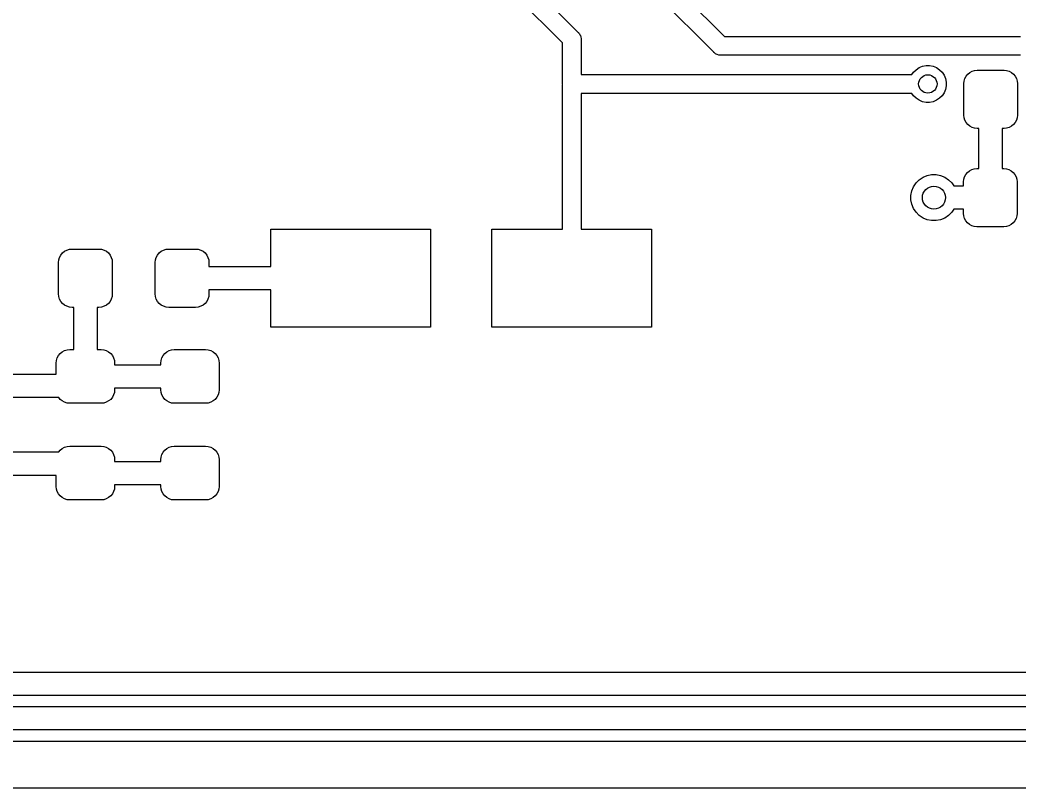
# Model space of a CAD drawing. Extents: x -66 to 211, y -177 to 13.
# Drawn here: x 74.74 to 91.02, y -130.33 to -117.81 of the extents above; entities that cross this region are included whole.
import ezdxf

# ---------------------------------------------------------------- set-up
doc = ezdxf.new("R2010")
doc.units = 0
doc.layers.add('BLACK', color=7, linetype='CONTINUOUS')

msp = doc.modelspace()

# ---------------------------------------------------------------- linework, layer by layer
at = {"layer": 'BLACK', "linetype": 'CONTINUOUS'}
for p, q in [((83.8293, -115.688), (86.2225, -118.081)), ((86.0463, -118.336), (83.5744, -115.864)), ((82.0293, -116.203), (83.8353, -118.009)), ((83.5804, -118.185), (81.7744, -116.379)), ((83.8353, -118.009), (83.8411, -118.014)), ((83.8411, -118.014), (83.8458, -118.019)), ((83.8458, -118.019), (83.8458, -118.019)), ((83.8458, -118.019), (83.8601, -118.037)), ((83.8601, -118.037), (83.8676, -118.051)), ((83.8676, -118.051), (83.8743, -118.063)), ((83.8743, -118.063), (83.883, -118.092)), ((83.883, -118.092), (83.8852, -118.114)), ((83.8852, -118.114), (83.8852, -118.114)), ((83.8852, -118.114), (83.8859, -118.122)), ((83.8859, -118.122), (83.8852, -118.129)), ((83.8852, -118.129), (83.8852, -118.702)), ((86.2225, -118.081), (91.0458, -118.081)), ((83.5804, -118.849), (83.5804, -118.185)), ((86.0511, -118.342), (86.0463, -118.336)), ((86.0569, -118.347), (86.0511, -118.342)), ((86.0743, -118.361), (86.0569, -118.347)), ((86.0569, -118.347), (86.0569, -118.347)), ((86.0865, -118.368), (86.0743, -118.361)), ((86.1007, -118.375), (86.0865, -118.368)), ((86.1295, -118.384), (86.1007, -118.375)), ((86.1519, -118.386), (86.1295, -118.384)), ((86.1593, -118.387), (86.1519, -118.386)), ((86.1519, -118.386), (86.1519, -118.386)), ((86.1668, -118.386), (86.1593, -118.387)), ((91.0458, -118.386), (86.1668, -118.386)), ((89.302, -118.663), (89.3438, -118.621)), ((89.3438, -118.621), (89.3929, -118.588)), ((89.3929, -118.588), (89.4475, -118.566)), ((89.4475, -118.566), (89.5055, -118.554)), ((89.5055, -118.554), (89.5645, -118.554)), ((89.5645, -118.554), (89.6225, -118.566)), ((89.6225, -118.566), (89.6771, -118.588)), ((89.6771, -118.588), (89.7262, -118.621)), ((89.7262, -118.621), (89.768, -118.663)), ((90.2171, -118.666), (90.255, -118.646)), ((90.255, -118.646), (90.296, -118.634)), ((90.296, -118.634), (90.3387, -118.63)), ((90.3387, -118.63), (90.7762, -118.63)), ((90.7762, -118.63), (90.8189, -118.634)), ((90.8189, -118.634), (90.8599, -118.646)), ((90.8599, -118.646), (90.8977, -118.666)), ((83.8852, -118.702), (89.276, -118.702)), ((89.276, -118.702), (89.302, -118.663)), ((89.768, -118.663), (89.8009, -118.712)), ((89.8009, -118.712), (89.8235, -118.767)), ((89.8235, -118.767), (89.835, -118.825)), ((90.1199, -118.848), (90.1241, -118.806)), ((90.1241, -118.806), (90.1366, -118.765)), ((90.1366, -118.765), (90.1568, -118.727)), ((90.1568, -118.727), (90.184, -118.694)), ((90.184, -118.694), (90.2171, -118.666)), ((90.8977, -118.666), (90.9309, -118.694)), ((90.9309, -118.694), (90.9581, -118.727)), ((90.9581, -118.727), (90.9783, -118.765)), ((90.9783, -118.765), (90.9907, -118.806)), ((90.9907, -118.806), (90.9949, -118.848)), ((83.5796, -118.857), (83.5804, -118.849)), ((83.5804, -118.864), (83.5796, -118.857)), ((83.5804, -118.849), (83.5804, -118.849)), ((83.5804, -118.849), (83.5804, -118.849)), ((83.5804, -121.219), (83.5804, -118.864)), ((89.8235, -118.942), (89.8009, -118.996)), ((89.835, -118.884), (89.8235, -118.942)), ((89.835, -118.825), (89.835, -118.884)), ((90.1199, -119.361), (90.1199, -118.848)), ((90.9949, -118.848), (90.9949, -119.361)), ((89.276, -119.007), (83.8852, -119.007)), ((83.8852, -119.007), (83.8852, -121.219)), ((89.302, -119.045), (89.276, -119.007)), ((89.3438, -119.087), (89.302, -119.045)), ((89.3929, -119.12), (89.3438, -119.087)), ((89.4475, -119.143), (89.3929, -119.12)), ((89.6771, -119.12), (89.6225, -119.143)), ((89.7262, -119.087), (89.6771, -119.12)), ((89.768, -119.045), (89.7262, -119.087)), ((89.8009, -118.996), (89.768, -119.045)), ((89.5055, -119.154), (89.4475, -119.143)), ((89.5645, -119.154), (89.5055, -119.154)), ((89.6225, -119.143), (89.5645, -119.154)), ((90.1241, -119.403), (90.1199, -119.361)), ((90.1366, -119.445), (90.1241, -119.403)), ((90.1568, -119.482), (90.1366, -119.445)), ((90.9783, -119.445), (90.9581, -119.482)), ((90.9907, -119.403), (90.9783, -119.445)), ((90.9949, -119.361), (90.9907, -119.403)), ((90.184, -119.516), (90.1568, -119.482)), ((90.2171, -119.543), (90.184, -119.516)), ((90.255, -119.563), (90.2171, -119.543)), ((90.296, -119.575), (90.255, -119.563)), ((90.3387, -119.58), (90.296, -119.575)), ((90.3669, -119.58), (90.3387, -119.58)), ((90.3669, -120.231), (90.3669, -119.58)), ((90.7762, -119.58), (90.7479, -119.58)), ((90.7479, -119.58), (90.7479, -120.231)), ((90.8189, -119.575), (90.7762, -119.58)), ((90.8599, -119.563), (90.8189, -119.575)), ((90.8977, -119.543), (90.8599, -119.563)), ((90.9309, -119.516), (90.8977, -119.543)), ((90.9581, -119.482), (90.9309, -119.516)), ((90.18, -120.295), (90.2132, -120.268)), ((90.2132, -120.268), (90.251, -120.248)), ((90.251, -120.248), (90.292, -120.235)), ((90.292, -120.235), (90.3347, -120.231)), ((90.3347, -120.231), (90.3669, -120.231)), ((90.7479, -120.231), (90.7722, -120.231)), ((90.7722, -120.231), (90.8149, -120.235)), ((90.8149, -120.235), (90.8559, -120.248)), ((90.8559, -120.248), (90.8937, -120.268)), ((90.8937, -120.268), (90.9269, -120.295)), ((89.3428, -120.467), (89.395, -120.415)), ((89.395, -120.415), (89.4564, -120.374)), ((89.4564, -120.374), (89.5247, -120.345)), ((89.5247, -120.345), (89.5971, -120.331)), ((89.5971, -120.331), (89.671, -120.331)), ((89.671, -120.331), (89.7434, -120.345)), ((89.7434, -120.345), (89.8117, -120.374)), ((89.8117, -120.374), (89.8731, -120.415)), ((89.8731, -120.415), (89.9253, -120.467)), ((90.1159, -120.45), (90.1201, -120.407)), ((90.1201, -120.407), (90.1326, -120.366)), ((90.1326, -120.366), (90.1528, -120.328)), ((90.1528, -120.328), (90.18, -120.295)), ((90.9269, -120.295), (90.9541, -120.328)), ((90.9541, -120.328), (90.9743, -120.366)), ((90.9743, -120.366), (90.9867, -120.407)), ((90.9867, -120.407), (90.9909, -120.45)), ((89.2591, -120.669), (89.2735, -120.596)), ((89.2735, -120.596), (89.3017, -120.528)), ((89.3017, -120.528), (89.3428, -120.467)), ((89.9253, -120.467), (89.9578, -120.515)), ((89.9578, -120.515), (90.1159, -120.515)), ((90.1159, -120.515), (90.1159, -120.45)), ((90.9909, -120.45), (90.9909, -120.962)), ((89.2591, -120.743), (89.2591, -120.669)), ((89.2735, -120.815), (89.2591, -120.743)), ((89.3017, -120.884), (89.2735, -120.815)), ((89.3428, -120.945), (89.3017, -120.884)), ((89.9578, -120.896), (89.9253, -120.945)), ((90.1159, -120.896), (89.9578, -120.896)), ((90.1159, -120.962), (90.1159, -120.896)), ((89.395, -120.997), (89.3428, -120.945)), ((89.4564, -121.038), (89.395, -120.997)), ((89.5247, -121.066), (89.4564, -121.038)), ((89.5971, -121.081), (89.5247, -121.066)), ((89.671, -121.081), (89.5971, -121.081)), ((89.7434, -121.066), (89.671, -121.081)), ((89.8117, -121.038), (89.7434, -121.066)), ((89.8731, -120.997), (89.8117, -121.038)), ((89.9253, -120.945), (89.8731, -120.997)), ((90.1201, -121.005), (90.1159, -120.962)), ((90.1326, -121.046), (90.1201, -121.005)), ((90.1528, -121.084), (90.1326, -121.046)), ((90.18, -121.117), (90.1528, -121.084)), ((90.9541, -121.084), (90.9269, -121.117)), ((90.9743, -121.046), (90.9541, -121.084)), ((90.9867, -121.005), (90.9743, -121.046)), ((90.9909, -120.962), (90.9867, -121.005)), ((78.8328, -121.829), (78.8328, -121.219)), ((78.8328, -121.219), (81.4328, -121.219)), ((81.4328, -121.219), (81.4328, -122.819)), ((82.4328, -122.819), (82.4328, -121.219)), ((82.4328, -121.219), (83.5804, -121.219)), ((83.8852, -121.219), (85.0328, -121.219)), ((85.0328, -121.219), (85.0328, -122.819)), ((90.2132, -121.144), (90.18, -121.117)), ((90.251, -121.164), (90.2132, -121.144)), ((90.292, -121.177), (90.251, -121.164)), ((90.3347, -121.181), (90.292, -121.177)), ((90.7722, -121.181), (90.3347, -121.181)), ((90.8149, -121.177), (90.7722, -121.181)), ((90.8559, -121.164), (90.8149, -121.177)), ((90.8937, -121.144), (90.8559, -121.164)), ((90.9269, -121.117), (90.8937, -121.144)), ((75.471, -121.581), (75.5088, -121.561)), ((75.5088, -121.561), (75.5499, -121.548)), ((75.5499, -121.548), (75.5925, -121.544)), ((75.5925, -121.544), (76.03, -121.544)), ((76.03, -121.544), (76.0727, -121.548)), ((76.0727, -121.548), (76.1137, -121.561)), ((76.1137, -121.561), (76.1516, -121.581)), ((77.046, -121.581), (77.0838, -121.561)), ((77.0838, -121.561), (77.1249, -121.548)), ((77.1249, -121.548), (77.1675, -121.544)), ((77.1675, -121.544), (77.605, -121.544)), ((77.605, -121.544), (77.6477, -121.548)), ((77.6477, -121.548), (77.6887, -121.561)), ((77.6887, -121.561), (77.7266, -121.581)), ((75.3738, -121.763), (75.378, -121.72)), ((75.378, -121.72), (75.3904, -121.679)), ((75.3904, -121.679), (75.4106, -121.641)), ((75.4106, -121.641), (75.4378, -121.608)), ((75.4378, -121.608), (75.471, -121.581)), ((76.1516, -121.581), (76.1847, -121.608)), ((76.1847, -121.608), (76.2119, -121.641)), ((76.2119, -121.641), (76.2321, -121.679)), ((76.2321, -121.679), (76.2446, -121.72)), ((76.2446, -121.72), (76.2488, -121.763)), ((76.9488, -121.763), (76.953, -121.72)), ((76.953, -121.72), (76.9654, -121.679)), ((76.9654, -121.679), (76.9856, -121.641)), ((76.9856, -121.641), (77.0129, -121.608)), ((77.0129, -121.608), (77.046, -121.581)), ((77.7266, -121.581), (77.7597, -121.608)), ((77.7597, -121.608), (77.7869, -121.641)), ((77.7869, -121.641), (77.8071, -121.679)), ((77.8071, -121.679), (77.8196, -121.72)), ((77.8196, -121.72), (77.8238, -121.763)), ((75.3738, -122.275), (75.3738, -121.763)), ((76.2488, -121.763), (76.2488, -122.275)), ((76.9488, -122.275), (76.9488, -121.763)), ((77.8238, -121.763), (77.8238, -121.829)), ((77.8238, -121.829), (78.8328, -121.829)), ((78.8328, -122.21), (77.8238, -122.21)), ((77.8238, -122.21), (77.8238, -122.275)), ((78.8328, -122.819), (78.8328, -122.21)), ((75.378, -122.318), (75.3738, -122.275)), ((75.3904, -122.359), (75.378, -122.318)), ((75.4106, -122.397), (75.3904, -122.359)), ((76.2321, -122.359), (76.2119, -122.397)), ((76.2446, -122.318), (76.2321, -122.359)), ((76.2488, -122.275), (76.2446, -122.318)), ((76.953, -122.318), (76.9488, -122.275)), ((76.9654, -122.359), (76.953, -122.318)), ((76.9856, -122.397), (76.9654, -122.359)), ((77.8071, -122.359), (77.7869, -122.397)), ((77.8196, -122.318), (77.8071, -122.359)), ((77.8238, -122.275), (77.8196, -122.318)), ((75.4378, -122.43), (75.4106, -122.397)), ((75.471, -122.457), (75.4378, -122.43)), ((75.5088, -122.477), (75.471, -122.457)), ((75.5499, -122.49), (75.5088, -122.477)), ((75.5925, -122.494), (75.5499, -122.49)), ((75.6208, -122.494), (75.5925, -122.494)), ((75.6208, -123.182), (75.6208, -122.494)), ((76.03, -122.494), (76.0018, -122.494)), ((76.0018, -122.494), (76.0018, -123.182)), ((76.0727, -122.49), (76.03, -122.494)), ((76.1137, -122.477), (76.0727, -122.49)), ((76.1516, -122.457), (76.1137, -122.477)), ((76.1847, -122.43), (76.1516, -122.457)), ((76.2119, -122.397), (76.1847, -122.43)), ((77.0129, -122.43), (76.9856, -122.397)), ((77.046, -122.457), (77.0129, -122.43)), ((77.0838, -122.477), (77.046, -122.457)), ((77.1249, -122.49), (77.0838, -122.477)), ((77.1675, -122.494), (77.1249, -122.49)), ((77.605, -122.494), (77.1675, -122.494)), ((77.6477, -122.49), (77.605, -122.494)), ((77.6887, -122.477), (77.6477, -122.49)), ((77.7266, -122.457), (77.6887, -122.477)), ((77.7597, -122.43), (77.7266, -122.457)), ((77.7869, -122.397), (77.7597, -122.43)), ((81.4328, -122.819), (78.8328, -122.819)), ((85.0328, -122.819), (82.4328, -122.819)), ((75.4336, -123.219), (75.4714, -123.198)), ((75.4714, -123.198), (75.5125, -123.186)), ((75.5125, -123.186), (75.5551, -123.182)), ((75.5551, -123.182), (75.6208, -123.182)), ((76.0018, -123.182), (76.0676, -123.182)), ((76.0676, -123.182), (76.1103, -123.186)), ((76.1103, -123.186), (76.1513, -123.198)), ((76.1513, -123.198), (76.1892, -123.219)), ((77.1354, -123.219), (77.1732, -123.198)), ((77.1732, -123.198), (77.2143, -123.186)), ((77.2143, -123.186), (77.2569, -123.182)), ((77.2569, -123.182), (77.7694, -123.182)), ((77.7694, -123.182), (77.8121, -123.186)), ((77.8121, -123.186), (77.8531, -123.198)), ((77.8531, -123.198), (77.891, -123.219)), ((75.3364, -123.401), (75.3406, -123.358)), ((75.3406, -123.358), (75.353, -123.317)), ((75.353, -123.317), (75.3732, -123.279)), ((75.3732, -123.279), (75.4004, -123.246)), ((75.4004, -123.246), (75.4336, -123.219)), ((76.1892, -123.219), (76.2223, -123.246)), ((76.2223, -123.246), (76.2495, -123.279)), ((76.2495, -123.279), (76.2697, -123.317)), ((76.2697, -123.317), (76.2822, -123.358)), ((76.2822, -123.358), (76.2864, -123.401)), ((77.0382, -123.401), (77.0424, -123.358)), ((77.0424, -123.358), (77.0548, -123.317)), ((77.0548, -123.317), (77.075, -123.279)), ((77.075, -123.279), (77.1022, -123.246)), ((77.1022, -123.246), (77.1354, -123.219)), ((77.891, -123.219), (77.9241, -123.246)), ((77.9241, -123.246), (77.9513, -123.279)), ((77.9513, -123.279), (77.9715, -123.317)), ((77.9715, -123.317), (77.984, -123.358)), ((77.984, -123.358), (77.9882, -123.401)), ((75.3364, -123.581), (75.3364, -123.401)), ((76.2864, -123.401), (76.2864, -123.429)), ((76.2864, -123.429), (77.0382, -123.429)), ((77.0382, -123.429), (77.0382, -123.401)), ((77.9882, -123.401), (77.9882, -123.838)), ((74.4858, -123.581), (75.3364, -123.581)), ((76.2864, -123.838), (76.2822, -123.881)), ((77.0382, -123.81), (76.2864, -123.81)), ((76.2864, -123.81), (76.2864, -123.838)), ((77.0382, -123.838), (77.0382, -123.81)), ((77.0424, -123.881), (77.0382, -123.838)), ((77.9882, -123.838), (77.984, -123.881)), ((75.3754, -123.962), (74.4858, -123.962)), ((75.4004, -123.993), (75.3754, -123.962)), ((75.4336, -124.02), (75.4004, -123.993)), ((75.4714, -124.04), (75.4336, -124.02)), ((76.1892, -124.02), (76.1513, -124.04)), ((76.2223, -123.993), (76.1892, -124.02)), ((76.2495, -123.96), (76.2223, -123.993)), ((76.2697, -123.922), (76.2495, -123.96)), ((76.2822, -123.881), (76.2697, -123.922)), ((77.0548, -123.922), (77.0424, -123.881)), ((77.075, -123.96), (77.0548, -123.922)), ((77.1022, -123.993), (77.075, -123.96)), ((77.1354, -124.02), (77.1022, -123.993)), ((77.1732, -124.04), (77.1354, -124.02)), ((77.891, -124.02), (77.8531, -124.04)), ((77.9241, -123.993), (77.891, -124.02)), ((77.9513, -123.96), (77.9241, -123.993)), ((77.9715, -123.922), (77.9513, -123.96)), ((77.984, -123.881), (77.9715, -123.922)), ((75.5125, -124.053), (75.4714, -124.04)), ((75.5551, -124.057), (75.5125, -124.053)), ((76.0676, -124.057), (75.5551, -124.057)), ((76.1103, -124.053), (76.0676, -124.057)), ((76.1513, -124.04), (76.1103, -124.053)), ((77.2143, -124.053), (77.1732, -124.04)), ((77.2569, -124.057), (77.2143, -124.053)), ((77.7694, -124.057), (77.2569, -124.057)), ((77.8121, -124.053), (77.7694, -124.057)), ((77.8531, -124.04), (77.8121, -124.053)), ((75.3756, -124.851), (75.4004, -124.821)), ((75.4004, -124.821), (75.4336, -124.794)), ((75.4336, -124.794), (75.4714, -124.773)), ((75.4714, -124.773), (75.5125, -124.761)), ((75.5125, -124.761), (75.5551, -124.757)), ((75.5551, -124.757), (76.0676, -124.757)), ((76.0676, -124.757), (76.1103, -124.761)), ((76.1103, -124.761), (76.1513, -124.773)), ((76.1513, -124.773), (76.1892, -124.794)), ((76.1892, -124.794), (76.2223, -124.821)), ((76.2223, -124.821), (76.2495, -124.854)), ((77.075, -124.854), (77.1022, -124.821)), ((77.1022, -124.821), (77.1354, -124.794)), ((77.1354, -124.794), (77.1732, -124.773)), ((77.1732, -124.773), (77.2143, -124.761)), ((77.2143, -124.761), (77.2569, -124.757)), ((77.2569, -124.757), (77.7694, -124.757)), ((77.7694, -124.757), (77.8121, -124.761)), ((77.8121, -124.761), (77.8531, -124.773)), ((77.8531, -124.773), (77.891, -124.794)), ((77.891, -124.794), (77.9241, -124.821)), ((77.9241, -124.821), (77.9513, -124.854)), ((74.4858, -124.851), (75.3756, -124.851)), ((76.2495, -124.854), (76.2697, -124.892)), ((76.2697, -124.892), (76.2822, -124.933)), ((76.2822, -124.933), (76.2864, -124.976)), ((76.2864, -124.976), (76.2864, -125.004)), ((77.0382, -124.976), (77.0424, -124.933)), ((77.0382, -125.004), (77.0382, -124.976)), ((77.0424, -124.933), (77.0548, -124.892)), ((77.0548, -124.892), (77.075, -124.854)), ((77.9513, -124.854), (77.9715, -124.892)), ((77.9715, -124.892), (77.984, -124.933)), ((77.984, -124.933), (77.9882, -124.976)), ((77.9882, -124.976), (77.9882, -125.413)), ((76.2864, -125.004), (77.0382, -125.004)), ((75.3364, -125.232), (74.4858, -125.232)), ((75.3364, -125.413), (75.3364, -125.232)), ((75.3406, -125.456), (75.3364, -125.413)), ((75.353, -125.497), (75.3406, -125.456)), ((76.2822, -125.456), (76.2697, -125.497)), ((76.2864, -125.413), (76.2822, -125.456)), ((77.0382, -125.385), (76.2864, -125.385)), ((76.2864, -125.385), (76.2864, -125.413)), ((77.0382, -125.413), (77.0382, -125.385)), ((77.0424, -125.456), (77.0382, -125.413)), ((77.0548, -125.497), (77.0424, -125.456)), ((77.984, -125.456), (77.9715, -125.497)), ((77.9882, -125.413), (77.984, -125.456)), ((75.3732, -125.535), (75.353, -125.497)), ((75.4004, -125.568), (75.3732, -125.535)), ((75.4336, -125.595), (75.4004, -125.568)), ((75.4714, -125.615), (75.4336, -125.595)), ((75.5125, -125.628), (75.4714, -125.615)), ((75.5551, -125.632), (75.5125, -125.628)), ((76.0676, -125.632), (75.5551, -125.632)), ((76.1103, -125.628), (76.0676, -125.632)), ((76.1513, -125.615), (76.1103, -125.628)), ((76.1892, -125.595), (76.1513, -125.615)), ((76.2223, -125.568), (76.1892, -125.595)), ((76.2495, -125.535), (76.2223, -125.568)), ((76.2697, -125.497), (76.2495, -125.535)), ((77.075, -125.535), (77.0548, -125.497)), ((77.1022, -125.568), (77.075, -125.535)), ((77.1354, -125.595), (77.1022, -125.568)), ((77.1732, -125.615), (77.1354, -125.595)), ((77.2143, -125.628), (77.1732, -125.615)), ((77.2569, -125.632), (77.2143, -125.628)), ((77.7694, -125.632), (77.2569, -125.632)), ((77.8121, -125.628), (77.7694, -125.632)), ((77.8531, -125.615), (77.8121, -125.628)), ((77.891, -125.595), (77.8531, -125.615)), ((77.9241, -125.568), (77.891, -125.595)), ((77.9513, -125.535), (77.9241, -125.568)), ((77.9715, -125.497), (77.9513, -125.535)), ((-2.52713, -128.44), (136.538, -128.44)), ((136.607, -128.821), (-2.5967, -128.821)), ((-2.84717, -128.996), (136.814, -128.996)), ((136.884, -129.377), (-2.91674, -129.377)), ((-3.101, -129.565), (147.02, -129.565)), ((125.303, -130.327), (58.9966, -130.327))]:
    msp.add_line(p, q, dxfattribs=at)
at = {"layer": 'BLACK'}
for centre, radius in [((89.535, -118.854), 0.15), ((89.6341, -120.706), 0.1875)]:
    msp.add_circle(centre, radius, dxfattribs=at)

doc.saveas('drawing.dxf')
